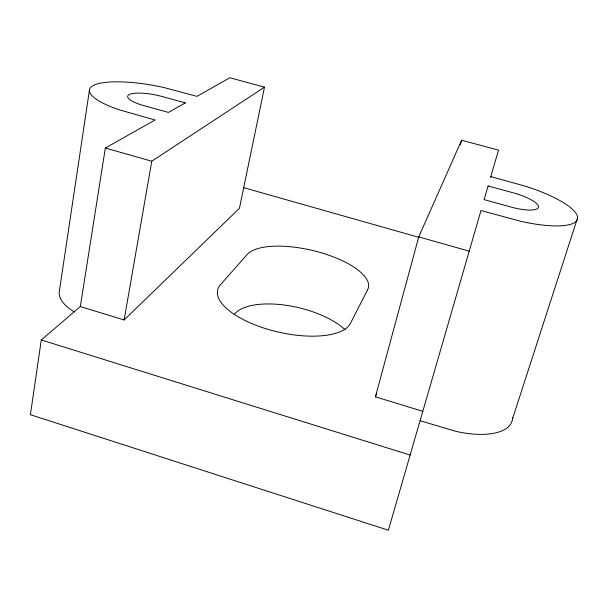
<?xml version="1.0" encoding="UTF-8"?>
<svg xmlns="http://www.w3.org/2000/svg" width="608" height="608" viewBox="0 0 608 608"><rect width="100%" height="100%" fill="white"/><g stroke="black" fill="none" stroke-linecap="round" stroke-linejoin="round"><path stroke-width="0.91" d="M80.317 306.561L124.123 319.96L239.43 208.308L264.51 87.111L229.847 77.771L196.939 96.345L164.107 87.582A64.083 16.188 10.7 0 0 93.64 85.333A64.083 16.188 10.7 0 0 119.411 109.85L155.025 119.996L105.336 148.04L80.317 306.561L41.291 339.956L30.4 414.702L388.352 530.229L480.981 210.535L520.577 221.266A67.268 17.769 15.7 0 0 577.539 218.637A67.268 17.769 15.7 0 0 526.27 186.481L490.816 176.586M89.528 89.505L59.394 290.928A59.865 24.981 9 0 0 74.237 311.858M124.123 319.96L151.772 161.204L264.51 87.111M422.803 411.327L375.41 396.834L418.745 236.869L461.632 140.212L498.476 150.138L490.55 177.498M460.378 144.765L461.632 140.212M512.483 418.988L577.6 217.808M375.41 396.834L376.785 393.315M105.336 148.04L151.772 161.204M418.745 236.869L469.216 251.172M243.595 187.644L418.874 237.333M420.075 420.721L456.562 431.52A62.647 27.246 17.7 0 0 512.574 417.354M41.291 339.956L410.134 455.065M234.475 314.207A62.077 26.121 13.3 0 1 285.707 305.231A62.077 26.121 13.3 0 1 345.26 329.916M488.102 185.949L484.143 199.629L510.88 207.009A27.064 7.144 15.7 0 0 538.46 207.199A27.064 7.144 15.7 0 0 513.692 192.972L488.102 185.949M367.68 289.666L350.459 323.319A68.62 27.421 12.9 0 1 268.006 329.354A68.62 27.421 12.9 0 1 220.491 284.681L247.198 254.463A63.407 23.416 13.2 0 1 320.819 252.654A63.407 23.416 13.2 0 1 367.68 289.666M185.341 102.889L168.462 112.412L144.02 105.663A25.787 6.506 10.7 0 1 129.268 94.536A25.787 6.506 10.7 0 1 161.857 96.444L185.341 102.889"/></g></svg>
